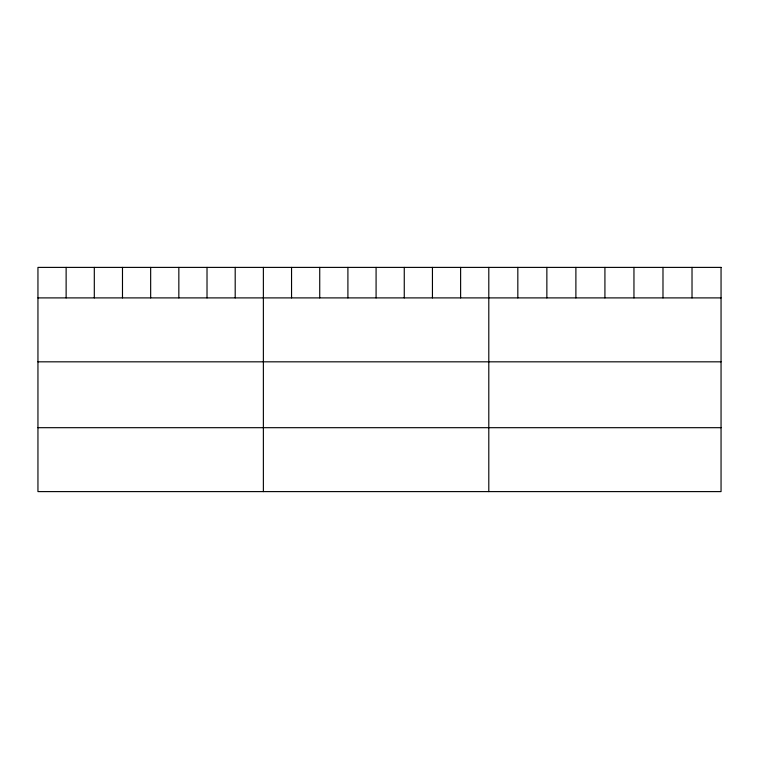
<?xml version="1.0" encoding="UTF-8"?>
<svg xmlns="http://www.w3.org/2000/svg" width="759" height="759" viewBox="0 0 759 759"><rect width="100%" height="100%" fill="white"/><g stroke="black" fill="none" stroke-linecap="round" stroke-linejoin="round"><path stroke-width="1.14" d="M37.95 297.898L721.05 297.898M37.95 361.825L721.05 361.825M37.95 427.687L721.05 427.687M692.018 267.396L692.018 297.898M662.986 267.396L662.986 297.898M633.955 267.396L633.955 297.898M604.923 267.396L604.923 297.898M575.891 267.396L575.891 297.898M546.859 267.396L546.859 297.898M517.828 267.396L517.828 297.898M488.796 267.396L488.796 491.604M460.618 267.396L460.618 297.898M432.44 267.396L432.44 297.898M404.262 267.396L404.262 297.898M376.084 267.396L376.084 297.898M347.907 267.396L347.907 297.898M319.729 267.396L319.729 297.898M291.551 267.396L291.551 297.898M263.373 267.396L263.373 491.604M235.195 267.396L235.195 297.898M207.017 267.396L207.017 297.898M178.839 267.396L178.839 297.898M150.662 267.396L150.662 297.898M122.484 267.396L122.484 297.898M94.306 267.396L94.306 297.898M66.128 267.396L66.128 297.898M721.05 267.396L37.95 267.396L37.95 491.604L721.05 491.604L721.05 267.396"/></g></svg>
